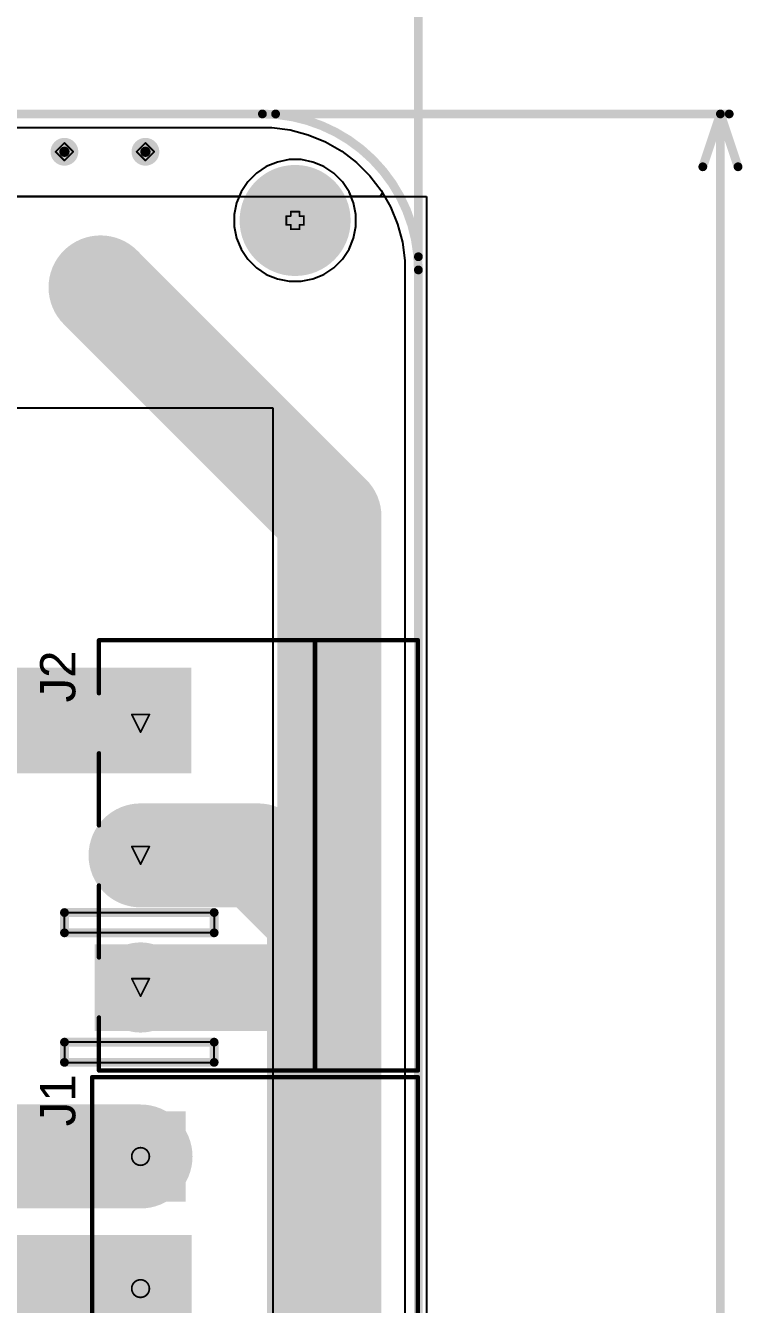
# Model space of a CAD drawing. Header units: inches. Extents: x -4 to 338, y -3 to 155.
# Drawn here: x 58.9 to 79.58, y 64.24 to 101.13 of the extents above; entities that cross this region are included whole.
import ezdxf

# ---------------------------------------------------------------- set-up
doc = ezdxf.new("R2010")
doc.units = ezdxf.units.IN
for name, color, linetype in [('Board Outline', 216, 'Continuous'), ('Bottom Layer', 5, 'Continuous'), ('Bottom Solder', 6, 'Continuous'), ('Dimensions', 6, 'Continuous'), ('Drill Drawing', 1, 'Continuous'), ('Multi-Layer', 9, 'Continuous'), ('Pad Holes', 156, 'Continuous'), ('Top Layer', 1, 'Continuous'), ('Top Overlay', 2, 'Continuous'), ('Top Solder', 216, 'Continuous'), ('Via Holes', 16, 'Continuous')]:
    doc.layers.add(name, color=color, linetype=linetype)
doc.styles.add('Arial', font='', dxfattribs={"height": 0.2})
doc.styles.get('Arial').set_extended_font_data('Arial')

# ---------------------------------------------------------------- blocks, each defined once
blk = doc.blocks.new('DB2ERC_3_81_3P_GN_24')
at = {"layer": 'Bottom Layer'}
h = blk.add_hatch(color=5, dxfattribs=at)
edge = h.paths.add_edge_path()
edge.add_arc((-3.81, 0), 1.2499975, 0, 360)
h = blk.add_hatch(color=5, dxfattribs=at)
edge = h.paths.add_edge_path()
edge.add_arc((0, 0), 1.2499975, 0, 360)
h = blk.add_hatch(color=5, dxfattribs=at)
edge = h.paths.add_edge_path()
edge.add_arc((3.81, 0), 1.2499975, 0, 360)
at = {"layer": 'Bottom Solder'}
h = blk.add_hatch(color=6, dxfattribs=at)
edge = h.paths.add_edge_path()
edge.add_arc((-3.81, 0), 1.3007975, 0, 360)
h = blk.add_hatch(color=6, dxfattribs=at)
edge = h.paths.add_edge_path()
edge.add_arc((0, 0), 1.3007975, 0, 360)
h = blk.add_hatch(color=6, dxfattribs=at)
edge = h.paths.add_edge_path()
edge.add_arc((3.81, 0), 1.3007975, 0, 360)
at = {"layer": 'Multi-Layer'}
h = blk.add_hatch(color=9, dxfattribs=at)
edge = h.paths.add_edge_path()
edge.add_arc((-3.81, 0), 1.2499975, 0, 360)
h = blk.add_hatch(color=9, dxfattribs=at)
edge = h.paths.add_edge_path()
edge.add_arc((0, 0), 1.2499975, 0, 360)
h = blk.add_hatch(color=9, dxfattribs=at)
edge = h.paths.add_edge_path()
edge.add_arc((3.81, 0), 1.2499975, 0, 360)
at = {"layer": 'Pad Holes'}
h = blk.add_hatch(color=7, dxfattribs=at)
edge = h.paths.add_edge_path()
edge.add_arc((-3.81, 0), 0.7500111999999999, 0, 360)
h = blk.add_hatch(color=7, dxfattribs=at)
edge = h.paths.add_edge_path()
edge.add_arc((0, 0), 0.7500111999999999, 0, 360)
h = blk.add_hatch(color=7, dxfattribs=at)
edge = h.paths.add_edge_path()
edge.add_arc((3.81, 0), 0.7500111999999999, 0, 360)
at = {"layer": 'Top Layer'}
h = blk.add_hatch(color=1, dxfattribs=at)
edge = h.paths.add_edge_path()
edge.add_arc((-3.81, 0), 1.2499975, 0, 360)
h = blk.add_hatch(color=1, dxfattribs=at)
edge = h.paths.add_edge_path()
edge.add_arc((0, 0), 1.2499975, 0, 360)
h = blk.add_hatch(color=1, dxfattribs=at)
edge = h.paths.add_edge_path()
edge.add_arc((3.81, 0), 1.2499975, 0, 360)
at = {"layer": 'Top Solder'}
h = blk.add_hatch(color=216, dxfattribs=at)
edge = h.paths.add_edge_path()
edge.add_arc((-3.81, 0), 1.3007975, 0, 360)
h = blk.add_hatch(color=216, dxfattribs=at)
edge = h.paths.add_edge_path()
edge.add_arc((0, 0), 1.3007975, 0, 360)
h = blk.add_hatch(color=216, dxfattribs=at)
edge = h.paths.add_edge_path()
edge.add_arc((3.81, 0), 1.3007975, 0, 360)
at = {"layer": 'Top Overlay', "const_width": 0.127}
for points in [[(-6.2050168, 1.1999976), (-4.676393999999999, 1.1999976)], [(-6.2050168, 1.1999976), (-6.2050168, -8.0000094)], [(-2.943606, 1.1999976), (-0.866394, 1.1999976)], [(0.866394, 1.1999976), (2.943606, 1.1999976)], [(4.6763686, 1.1999976), (6.2049914, 1.1999976)], [(6.2050168, 1.1999976), (6.2049914, -8.0000094)], [(-6.2050168, -5.0318162), (6.2049914, -5.0318162)], [(-6.2050168, -8.0000094), (6.2049914, -8.0000094)]]:
    blk.add_lwpolyline(points, dxfattribs=at)
at = {"layer": 'Top Overlay', "const_width": 0.0635}
for points in [[(-6.2367668, 1.1999976, 1), (-6.173266799999999, 1.1999976, 1)], [(-6.2367668, 1.1999976, 1), (-6.173266799999999, 1.1999976, 1)], [(-4.708144, 1.1999976, 1), (-4.644644, 1.1999976, 1)], [(-2.975356, 1.1999976, 1), (-2.911856, 1.1999976, 1)], [(-0.898144, 1.1999976, 1), (-0.8346439999999999, 1.1999976, 1)], [(0.8346439999999999, 1.1999976, 1), (0.898144, 1.1999976, 1)], [(2.911856, 1.1999976, 1), (2.975356, 1.1999976, 1)], [(4.644618599999999, 1.1999976, 1), (4.7081186, 1.1999976, 1)], [(6.1732414, 1.1999976, 1), (6.2367414, 1.1999976, 1)], [(6.173266799999999, 1.1999976, 1), (6.2367668, 1.1999976, 1)], [(-6.2367668, -5.0318162, 1), (-6.173266799999999, -5.0318162, 1)], [(6.1732414, -5.0318162, 1), (6.2367414, -5.0318162, 1)], [(-6.2367668, -8.0000094, 1), (-6.173266799999999, -8.0000094, 1)], [(-6.2367668, -8.0000094, 1), (-6.173266799999999, -8.0000094, 1)], [(6.1732414, -8.0000094, 1), (6.2367414, -8.0000094, 1)], [(6.1732414, -8.0000094, 1), (6.2367414, -8.0000094, 1)]]:
    blk.add_lwpolyline(points, format="xyb", close=True, dxfattribs=at)
blk = doc.blocks.new('DB2ERC_3_81_12P_GN_25')
at = {"layer": 'Bottom Layer'}
h = blk.add_hatch(color=5, dxfattribs=at)
edge = h.paths.add_edge_path()
edge.add_arc((17.145, 0), 1.2499975, 0, 360)
blk.add_hatch(color=5, dxfattribs=at).paths.add_polyline_path([(22.2049975, -1.2499975), (19.7050025, -1.2499975), (19.7050025, 1.2499975), (22.2049975, 1.2499975)])
at = {"layer": 'Bottom Solder'}
h = blk.add_hatch(color=6, dxfattribs=at)
edge = h.paths.add_edge_path()
edge.add_arc((17.145, 0), 1.3007975, 0, 360)
blk.add_hatch(color=6, dxfattribs=at).paths.add_polyline_path([(22.2557975, -1.3007975), (19.6542025, -1.3007975), (19.6542025, 1.3007975), (22.2557975, 1.3007975)])
at = {"layer": 'Multi-Layer'}
h = blk.add_hatch(color=9, dxfattribs=at)
edge = h.paths.add_edge_path()
edge.add_arc((17.145, 0), 1.2499975, 0, 360)
blk.add_hatch(color=9, dxfattribs=at).paths.add_polyline_path([(22.2049975, -1.2499975), (19.7050025, -1.2499975), (19.7050025, 1.2499975), (22.2049975, 1.2499975)])
at = {"layer": 'Pad Holes'}
h = blk.add_hatch(color=7, dxfattribs=at)
edge = h.paths.add_edge_path()
edge.add_arc((17.145, 0), 0.7999984, 0, 360)
h = blk.add_hatch(color=7, dxfattribs=at)
edge = h.paths.add_edge_path()
edge.add_arc((20.955, 0), 0.7999984, 0, 360)
at = {"layer": 'Top Layer'}
h = blk.add_hatch(color=1, dxfattribs=at)
edge = h.paths.add_edge_path()
edge.add_arc((17.145, 0), 1.2499975, 0, 360)
blk.add_hatch(color=1, dxfattribs=at).paths.add_polyline_path([(22.2049975, -1.2499975), (19.7050025, -1.2499975), (19.7050025, 1.2499975), (22.2049975, 1.2499975)])
at = {"layer": 'Top Solder'}
h = blk.add_hatch(color=216, dxfattribs=at)
edge = h.paths.add_edge_path()
edge.add_arc((17.145, 0), 1.3007975, 0, 360)
blk.add_hatch(color=216, dxfattribs=at).paths.add_polyline_path([(22.2557975, -1.3007975), (19.6542025, -1.3007975), (19.6542025, 1.3007975), (22.2557975, 1.3007975)])
at = {"layer": 'Top Overlay', "const_width": 0.127}
for points in [[(-23.241, 1.397), (23.241, 1.397)], [(23.241, 1.397), (23.241, -8.001)], [(-23.241, -8.001), (23.241, -8.001)]]:
    blk.add_lwpolyline(points, dxfattribs=at)
at = {"layer": 'Top Overlay', "const_width": 0.0635}
for points in [[(23.20925, 1.397, 1), (23.27275, 1.397, 1)], [(23.20925, 1.397, 1), (23.27275, 1.397, 1)], [(23.20925, -8.001, 1), (23.27275, -8.001, 1)], [(23.20925, -8.001, 1), (23.27275, -8.001, 1)]]:
    blk.add_lwpolyline(points, format="xyb", close=True, dxfattribs=at)

msp = doc.modelspace()

# ---------------------------------------------------------------- hatches: boundary and pattern name
at = {"layer": 'Bottom Layer'}
h = msp.add_hatch(color=5, dxfattribs=at)
edge = h.paths.add_edge_path()
edge.add_arc((60.0202, 97.48519999999999), 0.2999994, 0, 360)
h = msp.add_hatch(color=5, dxfattribs=at)
edge = h.paths.add_edge_path()
edge.add_arc((62.357, 97.48519999999999), 0.2999994, 0, 360)
h = msp.add_hatch(color=5, dxfattribs=at)
edge = h.paths.add_edge_path()
edge.add_arc((66.675, 95.50399999999999), 1.499997, 0, 360)
msp.add_hatch(color=5, dxfattribs=at).paths.add_polyline_path([(60.89071134, 72.12523548), (69.16419746, 72.12523548), (69.16419746, 74.62152716), (60.89071134, 74.62152716)])
at = {"layer": 'Bottom Solder'}
h = msp.add_hatch(color=6, dxfattribs=at)
edge = h.paths.add_edge_path()
edge.add_arc((60.0202, 97.48519999999999), 0.4015993999999999, 0, 360)
h = msp.add_hatch(color=6, dxfattribs=at)
edge = h.paths.add_edge_path()
edge.add_arc((62.357, 97.48519999999999), 0.4015993999999999, 0, 360)
h = msp.add_hatch(color=6, dxfattribs=at)
edge = h.paths.add_edge_path()
edge.add_arc((66.675, 95.50399999999999), 1.601597, 0, 360)
at = {"layer": 'Multi-Layer'}
h = msp.add_hatch(color=9, dxfattribs=at)
edge = h.paths.add_edge_path()
edge.add_arc((66.675, 95.50399999999999), 1.499997, 0, 360)
at = {"layer": 'Pad Holes'}
h = msp.add_hatch(color=7, dxfattribs=at)
edge = h.paths.add_edge_path()
edge.add_arc((66.675, 95.50399999999999), 1.499997, 0, 360)
at = {"layer": 'Top Layer'}
h = msp.add_hatch(color=1, dxfattribs=at)
edge = h.paths.add_edge_path()
edge.add_arc((60.0202, 97.48519999999999), 0.2999994, 0, 360)
h = msp.add_hatch(color=1, dxfattribs=at)
edge = h.paths.add_edge_path()
edge.add_arc((62.357, 97.48519999999999), 0.2999994, 0, 360)
h = msp.add_hatch(color=1, dxfattribs=at)
edge = h.paths.add_edge_path()
edge.add_arc((66.675, 95.50399999999999), 1.499997, 0, 360)
for points in [[(63.67780507999999, 82.60079999999999), (49.96180508, 82.60079999999999), (49.96180508, 79.5528), (63.67780507999999, 79.5528)], [(43.83113662, 63.19340675999999), (63.69228561999999, 63.19340675999999), (63.69228561999999, 66.24140676), (43.83113662, 66.24140676)]]:
    msp.add_hatch(color=1, dxfattribs=at).paths.add_polyline_path(points)
at = {"layer": 'Top Solder'}
h = msp.add_hatch(color=216, dxfattribs=at)
edge = h.paths.add_edge_path()
edge.add_arc((60.0202, 97.48519999999999), 0.4015993999999999, 0, 360)
h = msp.add_hatch(color=216, dxfattribs=at)
edge = h.paths.add_edge_path()
edge.add_arc((62.357, 97.48519999999999), 0.4015993999999999, 0, 360)
h = msp.add_hatch(color=216, dxfattribs=at)
edge = h.paths.add_edge_path()
edge.add_arc((66.675, 95.50399999999999), 1.601597, 0, 360)
at = {"layer": 'Via Holes'}
h = msp.add_hatch(color=7, dxfattribs=at)
edge = h.paths.add_edge_path()
edge.add_arc((60.0202, 97.48519999999999), 0.1499997, 0, 360)
h = msp.add_hatch(color=7, dxfattribs=at)
edge = h.paths.add_edge_path()
edge.add_arc((62.357, 97.48519999999999), 0.1499997, 0, 360)

# ---------------------------------------------------------------- linework, layer by layer
at = {"layer": 'Board Outline', "const_width": 0.254}
for points in [[(0.91915996, 98.57684119999999), (65.73099376, 98.57684119999999)], [(70.23100762, 94.07739884), (70.23101270000001, 1.32499354)], [(60.0211906, 75.54135768), (64.3391906, 75.54135768)], [(60.0211906, 74.95715768), (60.0211906, 75.54135768)], [(64.3391906, 74.95715768), (64.3391906, 75.54135768)], [(60.0211906, 74.95715768), (64.3391906, 74.95715768)], [(60.0211906, 71.80397119999999), (64.3391906, 71.80397119999999)], [(60.0211906, 71.2197712), (60.0211906, 71.80397119999999)], [(64.3391906, 71.2197712), (64.3391906, 71.80397119999999)], [(60.0211906, 71.2197712), (64.3391906, 71.2197712)]]:
    msp.add_lwpolyline(points, dxfattribs=at)
at = {"layer": 'Board Outline', "const_width": 0.127}
for points in [[(65.66749375999999, 98.57684119999999, 1), (65.79449376, 98.57684119999999, 1)], [(65.66749375999999, 98.57684119999999, 1), (65.79449376, 98.57684119999999, 1)], [(70.16749492, 94.07739884, 1), (70.29449491999999, 94.07739884, 1)], [(70.16750762, 94.07739884, 1), (70.29450761999999, 94.07739884, 1)], [(59.9576906, 75.54135768, 1), (60.08469059999999, 75.54135768, 1)], [(59.9576906, 75.54135768, 1), (60.08469059999999, 75.54135768, 1)], [(64.2756906, 75.54135768, 1), (64.4026906, 75.54135768, 1)], [(64.2756906, 75.54135768, 1), (64.4026906, 75.54135768, 1)], [(59.9576906, 74.95715768, 1), (60.08469059999999, 74.95715768, 1)], [(59.9576906, 74.95715768, 1), (60.08469059999999, 74.95715768, 1)], [(64.2756906, 74.95715768, 1), (64.4026906, 74.95715768, 1)], [(64.2756906, 74.95715768, 1), (64.4026906, 74.95715768, 1)], [(59.9576906, 71.80397119999999, 1), (60.08469059999999, 71.80397119999999, 1)], [(59.9576906, 71.80397119999999, 1), (60.08469059999999, 71.80397119999999, 1)], [(64.2756906, 71.80397119999999, 1), (64.4026906, 71.80397119999999, 1)], [(64.2756906, 71.80397119999999, 1), (64.4026906, 71.80397119999999, 1)], [(59.9576906, 71.2197712, 1), (60.08469059999999, 71.2197712, 1)], [(59.9576906, 71.2197712, 1), (60.08469059999999, 71.2197712, 1)], [(64.2756906, 71.2197712, 1), (64.4026906, 71.2197712, 1)], [(64.2756906, 71.2197712, 1), (64.4026906, 71.2197712, 1)]]:
    msp.add_lwpolyline(points, format="xyb", close=True, dxfattribs=at)
at = {"layer": 'Board Outline', "const_width": 0.254}
msp.add_lwpolyline([(65.73099376, 98.57684119999999, -0.4142135623730951), (70.23099492, 94.07739884)], format="xyb", dxfattribs=at)
at = {"layer": 'Bottom Layer'}
for p, q in [((0.91915996, 98.18838883999999), (65.73099121999999, 98.18838376)), ((65.73099121999999, 98.18838376), (65.73100391999999, 98.18838629999999)), ((65.73100391999999, 98.18838629999999), (65.73101915999999, 98.18838376)), ((65.73101915999999, 98.18838376), (66.00048014, 98.18840153999999)), ((66.00048014, 98.18840153999999), (66.53481993999999, 98.11808925999999)), ((66.53481993999999, 98.11808925999999), (67.05538277999999, 97.97863817999999)), ((67.05538277999999, 97.97863817999999), (67.55330151999999, 97.77243082)), ((67.55330151999999, 97.77243082), (68.02004176, 97.50300031999998)), ((68.02004176, 97.50300031999998), (68.44764568000001, 97.17493137999999)), ((65.84417108, 97.05837077999999), (65.55689199999999, 96.8664179)), ((66.16337796, 97.19059048), (65.84417108, 97.05837077999999)), ((66.50224698, 97.25799699999999), (66.16337796, 97.19059048)), ((66.84775301999998, 97.25799699999999), (66.50224698, 97.25799699999999)), ((67.18662203999999, 97.19059048), (66.84775301999998, 97.25799699999999)), ((67.50582892, 97.05837077999999), (67.18662203999999, 97.19059048)), ((67.793108, 96.8664179), (67.50582892, 97.05837077999999)), ((68.44764568000001, 97.17493137999999), (68.82875489999999, 96.79386788)), ((65.55689199999999, 96.8664179), (65.3125821, 96.622108)), ((68.0374179, 96.622108), (67.793108, 96.8664179)), ((68.82875489999999, 96.79386788), (69.15685939999999, 96.36632746)), ((65.12062922, 96.33482891999999), (64.98840951999999, 96.01562204)), ((65.3125821, 96.622108), (65.12062922, 96.33482891999999)), ((68.22937078, 96.33482891999999), (68.0374179, 96.622108)), ((68.36159048, 96.01562204), (68.22937078, 96.33482891999999)), ((69.15685939999999, 96.36632746), (69.42635847999999, 95.89960754)), ((64.98840951999999, 96.01562204), (64.921003, 95.67675301999999)), ((68.428997, 95.67675301999999), (68.36159048, 96.01562204)), ((64.921003, 95.67675301999999), (64.921003, 95.33124697999999)), ((68.428997, 95.33124697999999), (68.428997, 95.67675301999999)), ((69.42635847999999, 95.89960754), (69.63262426, 95.4017269)), ((64.921003, 95.33124697999999), (64.98840951999999, 94.99237796)), ((68.36159048, 94.99237796), (68.428997, 95.33124697999999)), ((69.63262426, 95.4017269), (69.77214645999999, 94.8811539)), ((64.98840951999999, 94.99237796), (65.12062922, 94.67317108)), ((68.22937078, 94.67317108), (68.36159048, 94.99237796)), ((69.77214645999999, 94.8811539), (69.84252224, 94.3468268)), ((65.12062922, 94.67317108), (65.3125821, 94.385892)), ((68.0374179, 94.385892), (68.22937078, 94.67317108)), ((65.3125821, 94.385892), (65.55689199999999, 94.1415821)), ((65.55689199999999, 94.1415821), (65.84417108, 93.94962921999999)), ((67.50582892, 93.94962921999999), (67.793108, 94.1415821)), ((67.793108, 94.1415821), (68.0374179, 94.385892)), ((69.84252224, 94.3468268), (69.84254256, 94.07736836)), ((69.84254256, 94.07736836), (69.84255526, 1.32501386)), ((65.84417108, 93.94962921999999), (66.16337796, 93.81740952)), ((66.16337796, 93.81740952), (66.50224698, 93.75000299999999)), ((66.50224698, 93.75000299999999), (66.84775301999998, 93.75000299999999)), ((66.84775301999998, 93.75000299999999), (67.18662203999999, 93.81740952)), ((67.18662203999999, 93.81740952), (67.50582892, 93.94962921999999)), ((66.03689612, 90.0938), (41.80839999999999, 90.0938)), ((66.03689612, 90.0938), (52.9082, 90.0938)), ((66.03689612, 6.6548), (66.03689612, 90.0938)), ((66.03689612, 6.6548), (66.03689612, 90.0938))]:
    msp.add_line(p, q, dxfattribs=at)
at = {"layer": 'Bottom Layer', "const_width": 2.99999908}
for points in [[(61.06159999999999, 93.5736), (67.6656, 86.9696)], [(67.6656, 73.38056443999999), (67.6656, 86.9696)], [(67.66559745999999, 73.38056443999999), (67.6656, 73.3805619)], [(67.6656, 43.75474611999999), (67.6656, 73.38056443999999)], [(53.74460676, 68.50559324), (62.21551437999999, 68.50559324)]]:
    msp.add_lwpolyline(points, dxfattribs=at)
at = {"layer": 'Bottom Layer', "const_width": 1.49999954}
for points in [[(60.31160149999999, 93.5736, 1), (61.8115985, 93.5736, 1)], [(66.91560150000001, 86.9696, 1), (68.4155985, 86.9696, 1)], [(66.91560150000001, 86.9696, 1), (68.4155985, 86.9696, 1)], [(66.91559896, 73.38056443999999, 1), (68.41559595999999, 73.38056443999999, 1)], [(66.91560150000001, 73.38056443999999, 1), (68.4155985, 73.38056443999999, 1)], [(66.91560150000001, 73.38056443999999, 1), (68.4155985, 73.38056443999999, 1)], [(66.91560150000001, 73.3805619, 1), (68.4155985, 73.3805619, 1)], [(61.46551588, 68.50559324, 1), (62.96551288, 68.50559324, 1)]]:
    msp.add_lwpolyline(points, format="xyb", close=True, dxfattribs=at)
at = {"layer": 'Dimensions', "const_width": 0.254}
for points in [[(70.23100762, 94.45839884), (70.23100762, 107.696)], [(66.11199375999999, 98.57684119999999), (79.1972, 98.57684119999999)], [(78.4352, 97.0528412), (78.9432, 98.57684119999999)], [(78.9432, 98.57684119999999), (79.4512, 97.0528412)], [(78.9432, 53.1604347), (78.9432, 98.57684119999999)]]:
    msp.add_lwpolyline(points, dxfattribs=at)
at = {"layer": 'Dimensions', "const_width": 0.127}
for points in [[(66.04849376, 98.57684119999999, 1), (66.17549376, 98.57684119999999, 1)], [(78.8797, 98.57684119999999, 1), (79.0067, 98.57684119999999, 1)], [(78.8797, 98.57684119999999, 1), (79.0067, 98.57684119999999, 1)], [(78.8797, 98.57684119999999, 1), (79.0067, 98.57684119999999, 1)], [(79.13369999999999, 98.57684119999999, 1), (79.26069999999999, 98.57684119999999, 1)], [(78.3717, 97.0528412, 1), (78.4987, 97.0528412, 1)], [(79.3877, 97.0528412, 1), (79.51469999999999, 97.0528412, 1)], [(70.16750762, 94.45839884, 1), (70.29450761999999, 94.45839884, 1)]]:
    msp.add_lwpolyline(points, format="xyb", close=True, dxfattribs=at)
at = {"layer": 'Drill Drawing', "const_width": 0.0508}
for points in [[(59.7662, 97.48519999999999), (60.0202, 97.7392)], [(60.0202, 97.7392), (60.2742, 97.48519999999999)], [(62.10299999999999, 97.48519999999999), (62.357, 97.7392)], [(62.357, 97.7392), (62.61099999999999, 97.48519999999999)], [(59.7662, 97.48519999999999), (60.0202, 97.23119999999999)], [(60.0202, 97.23119999999999), (60.2742, 97.48519999999999)], [(62.10299999999999, 97.48519999999999), (62.357, 97.23119999999999)], [(62.357, 97.23119999999999), (62.61099999999999, 97.48519999999999)], [(66.421, 95.377), (66.421, 95.631)], [(66.421, 95.631), (66.548, 95.631)], [(66.548, 95.631), (66.548, 95.758)], [(66.548, 95.758), (66.80199999999999, 95.758)], [(66.80199999999999, 95.631), (66.80199999999999, 95.758)], [(66.80199999999999, 95.631), (66.92899999999999, 95.631)], [(66.92899999999999, 95.377), (66.92899999999999, 95.631)], [(66.421, 95.377), (66.548, 95.377)], [(66.548, 95.25), (66.548, 95.377)], [(66.548, 95.25), (66.80199999999999, 95.25)], [(66.80199999999999, 95.377), (66.92899999999999, 95.377)], [(66.80199999999999, 95.25), (66.80199999999999, 95.377)], [(61.96250497999999, 81.25456444), (62.47050497999999, 81.25456444)], [(61.96250497999999, 81.25456444), (62.21650498, 80.74656443999999)], [(62.21650498, 80.74656443999999), (62.47050497999999, 81.25456444)], [(61.96250497999999, 77.44456444), (62.47050497999999, 77.44456444)], [(61.96250497999999, 77.44456444), (62.21650498, 76.93656444)], [(62.21650498, 76.93656444), (62.47050497999999, 77.44456444)], [(61.96250497999999, 73.63456443999999), (62.47050497999999, 73.63456443999999)], [(61.96250497999999, 73.63456443999999), (62.21650498, 73.12656444)], [(62.21650498, 73.12656444), (62.47050497999999, 73.63456443999999)]]:
    msp.add_lwpolyline(points, dxfattribs=at)
at = {"layer": 'Drill Drawing'}
for points, const_width in [([(60.00749999999999, 97.7392, 1), (60.0329, 97.7392, 1)], 0.0254), ([(60.00749999999999, 97.7392, 1), (60.0329, 97.7392, 1)], 0.0254), ([(62.3443, 97.7392, 1), (62.36969999999999, 97.7392, 1)], 0.0254), ([(62.3443, 97.7392, 1), (62.36969999999999, 97.7392, 1)], 0.0254), ([(59.7535, 97.48519999999999, 1), (59.77889999999999, 97.48519999999999, 1)], 0.0254), ([(59.7535, 97.48519999999999, 1), (59.77889999999999, 97.48519999999999, 1)], 0.0254), ([(60.2615, 97.48519999999999, 1), (60.2869, 97.48519999999999, 1)], 0.0254), ([(60.2615, 97.48519999999999, 1), (60.2869, 97.48519999999999, 1)], 0.0254), ([(62.0903, 97.48519999999999, 1), (62.1157, 97.48519999999999, 1)], 0.0254), ([(62.0903, 97.48519999999999, 1), (62.1157, 97.48519999999999, 1)], 0.0254), ([(62.5983, 97.48519999999999, 1), (62.6237, 97.48519999999999, 1)], 0.0254), ([(62.5983, 97.48519999999999, 1), (62.6237, 97.48519999999999, 1)], 0.0254), ([(60.00749999999999, 97.23119999999999, 1), (60.0329, 97.23119999999999, 1)], 0.0254), ([(60.00749999999999, 97.23119999999999, 1), (60.0329, 97.23119999999999, 1)], 0.0254), ([(62.3443, 97.23119999999999, 1), (62.36969999999999, 97.23119999999999, 1)], 0.0254), ([(62.3443, 97.23119999999999, 1), (62.36969999999999, 97.23119999999999, 1)], 0.0254), ([(66.4083, 95.631, 1), (66.4337, 95.631, 1)], 0.0254), ([(66.4083, 95.631, 1), (66.4337, 95.631, 1)], 0.0254), ([(66.53529999999999, 95.758, 1), (66.5607, 95.758, 1)], 0.0254), ([(66.53529999999999, 95.758, 1), (66.5607, 95.758, 1)], 0.0254), ([(66.53529999999999, 95.631, 1), (66.5607, 95.631, 1)], 0.0254), ([(66.53529999999999, 95.631, 1), (66.5607, 95.631, 1)], 0.0254), ([(66.7893, 95.758, 1), (66.8147, 95.758, 1)], 0.0254), ([(66.7893, 95.758, 1), (66.8147, 95.758, 1)], 0.0254), ([(66.7893, 95.631, 1), (66.8147, 95.631, 1)], 0.0254), ([(66.7893, 95.631, 1), (66.8147, 95.631, 1)], 0.0254), ([(66.91629999999999, 95.631, 1), (66.9417, 95.631, 1)], 0.0254), ([(66.91629999999999, 95.631, 1), (66.9417, 95.631, 1)], 0.0254), ([(66.4083, 95.377, 1), (66.4337, 95.377, 1)], 0.0254), ([(66.4083, 95.377, 1), (66.4337, 95.377, 1)], 0.0254), ([(66.53529999999999, 95.377, 1), (66.5607, 95.377, 1)], 0.0254), ([(66.53529999999999, 95.377, 1), (66.5607, 95.377, 1)], 0.0254), ([(66.53529999999999, 95.25, 1), (66.5607, 95.25, 1)], 0.0254), ([(66.53529999999999, 95.25, 1), (66.5607, 95.25, 1)], 0.0254), ([(66.7893, 95.377, 1), (66.8147, 95.377, 1)], 0.0254), ([(66.7893, 95.377, 1), (66.8147, 95.377, 1)], 0.0254), ([(66.7893, 95.25, 1), (66.8147, 95.25, 1)], 0.0254), ([(66.7893, 95.25, 1), (66.8147, 95.25, 1)], 0.0254), ([(66.91629999999999, 95.377, 1), (66.9417, 95.377, 1)], 0.0254), ([(66.91629999999999, 95.377, 1), (66.9417, 95.377, 1)], 0.0254), ([(61.94980498, 81.25456444, 1), (61.97520498, 81.25456444, 1)], 0.0254), ([(61.94980498, 81.25456444, 1), (61.97520498, 81.25456444, 1)], 0.0254), ([(62.45780497999999, 81.25456444, 1), (62.48320498, 81.25456444, 1)], 0.0254), ([(62.45780497999999, 81.25456444, 1), (62.48320498, 81.25456444, 1)], 0.0254), ([(62.20380497999999, 80.74656443999999, 1), (62.22920497999999, 80.74656443999999, 1)], 0.0254), ([(62.20380497999999, 80.74656443999999, 1), (62.22920497999999, 80.74656443999999, 1)], 0.0254), ([(61.94980498, 77.44456444, 1), (61.97520498, 77.44456444, 1)], 0.0254), ([(61.94980498, 77.44456444, 1), (61.97520498, 77.44456444, 1)], 0.0254), ([(62.45780497999999, 77.44456444, 1), (62.48320498, 77.44456444, 1)], 0.0254), ([(62.45780497999999, 77.44456444, 1), (62.48320498, 77.44456444, 1)], 0.0254), ([(62.20380497999999, 76.93656444, 1), (62.22920497999999, 76.93656444, 1)], 0.0254), ([(62.20380497999999, 76.93656444, 1), (62.22920497999999, 76.93656444, 1)], 0.0254), ([(61.94980498, 73.63456443999999, 1), (61.97520498, 73.63456443999999, 1)], 0.0254), ([(61.94980498, 73.63456443999999, 1), (61.97520498, 73.63456443999999, 1)], 0.0254), ([(62.45780497999999, 73.63456443999999, 1), (62.48320498, 73.63456443999999, 1)], 0.0254), ([(62.45780497999999, 73.63456443999999, 1), (62.48320498, 73.63456443999999, 1)], 0.0254), ([(62.20380497999999, 73.12656444, 1), (62.22920497999999, 73.12656444, 1)], 0.0254), ([(62.20380497999999, 73.12656444, 1), (62.22920497999999, 73.12656444, 1)], 0.0254), ([(62.46951437999999, 68.50559324, 1), (61.96151437999999, 68.50559324, 1)], 0.0508), ([(61.94881438, 68.50559324, 1), (61.97421438, 68.50559324, 1)], 0.0254), ([(62.45681438, 68.50559324, 1), (62.48221437999999, 68.50559324, 1)], 0.0254), ([(62.46951437999999, 64.69559324, 1), (61.96151437999999, 64.69559324, 1)], 0.0508), ([(61.94881438, 64.69559324, 1), (61.97421438, 64.69559324, 1)], 0.0254), ([(62.45681438, 64.69559324, 1), (62.48221437999999, 64.69559324, 1)], 0.0254)]:
    msp.add_lwpolyline(points, format="xyb", close=True, dxfattribs=dict(at, const_width=const_width))
at = {"layer": 'Multi-Layer'}
for p, q in [((60.0211906, 74.95715768), (60.0211906, 75.54135768)), ((60.0211906, 75.54135768), (64.3391906, 75.54135768)), ((64.3391906, 75.54135768), (64.3391906, 74.95715768)), ((64.3391906, 74.95715768), (60.0211906, 74.95715768)), ((60.0211906, 71.80397119999999), (60.0211906, 71.2197712)), ((64.3391906, 71.80397119999999), (60.0211906, 71.80397119999999)), ((64.3391906, 71.2197712), (64.3391906, 71.80397119999999)), ((60.0211906, 71.2197712), (64.3391906, 71.2197712))]:
    msp.add_line(p, q, dxfattribs=at)
at = {"layer": 'Top Layer'}
for p, q in [((0.91915996, 98.18838883999999), (65.73099121999999, 98.18838376)), ((65.73099121999999, 98.18838376), (65.73100391999999, 98.18838629999999)), ((65.73100391999999, 98.18838629999999), (65.73101915999999, 98.18838376)), ((65.73101915999999, 98.18838376), (66.00048014, 98.18840153999999)), ((66.00048014, 98.18840153999999), (66.53481993999999, 98.11808925999999)), ((66.53481993999999, 98.11808925999999), (67.05538277999999, 97.97863817999999)), ((67.05538277999999, 97.97863817999999), (67.55330151999999, 97.77243082)), ((67.55330151999999, 97.77243082), (68.02004176, 97.50300031999998)), ((68.02004176, 97.50300031999998), (68.44764568000001, 97.17493137999999)), ((65.84417108, 97.05837077999999), (65.55689199999999, 96.8664179)), ((66.16337796, 97.19059048), (65.84417108, 97.05837077999999)), ((66.50224698, 97.25799699999999), (66.16337796, 97.19059048)), ((66.84775301999998, 97.25799699999999), (66.50224698, 97.25799699999999)), ((67.18662203999999, 97.19059048), (66.84775301999998, 97.25799699999999)), ((67.50582892, 97.05837077999999), (67.18662203999999, 97.19059048)), ((67.793108, 96.8664179), (67.50582892, 97.05837077999999)), ((68.44764568000001, 97.17493137999999), (68.82875489999999, 96.79386788)), ((65.55689199999999, 96.8664179), (65.3125821, 96.622108)), ((68.0374179, 96.622108), (67.793108, 96.8664179)), ((68.82875489999999, 96.79386788), (69.15685939999999, 96.36632746)), ((65.12062922, 96.33482891999999), (65.0614523, 96.19196407999999)), ((65.3125821, 96.622108), (65.12062922, 96.33482891999999)), ((68.22937078, 96.33482891999999), (68.0374179, 96.622108)), ((68.2885477, 96.19196407999999), (68.22937078, 96.33482891999999)), ((69.1940323, 96.30195369999998), (69.13053484, 96.19196407999999)), ((69.15685939999999, 96.36632746), (69.1940323, 96.30195369999998)), ((26.18514448, 96.19196407999999), (70.4605906, 96.19196407999999)), ((65.0614523, 96.19196407999999), (42.56400427999999, 96.19196407999999)), ((69.13053484, 96.19196407999999), (68.2885477, 96.19196407999999)), ((70.4605906, 96.19196407999999), (70.4605906, -0.9420555199999999))]:
    msp.add_line(p, q, dxfattribs=at)
at = {"layer": 'Top Layer', "const_width": 2.99999908}
for points in [[(62.21650498, 77.19056444), (65.60344004, 77.19056444)], [(65.60344004, 77.19056444), (67.3608, 75.43320448)], [(67.3608, 36.11357014), (67.3608, 75.43320448)]]:
    msp.add_lwpolyline(points, dxfattribs=at)
at = {"layer": 'Top Layer', "const_width": 1.49999954}
for points in [[(61.46650647999999, 77.19056444, 1), (62.96650348, 77.19056444, 1)], [(64.85344153999999, 77.19056444, 1), (66.35343854, 77.19056444, 1)], [(64.85344153999999, 77.19056444, 1), (66.35343854, 77.19056444, 1)], [(66.61080150000001, 75.43320448, 1), (68.1107985, 75.43320448, 1)], [(66.61080150000001, 75.43320448, 1), (68.1107985, 75.43320448, 1)]]:
    msp.add_lwpolyline(points, format="xyb", close=True, dxfattribs=at)

# ---------------------------------------------------------------- block references
at = {"rotation": 90}
for name, p in [('DB2ERC_3_81_3P_GN_24', (62.21650498, 77.19056444)), ('DB2ERC_3_81_12P_GN_25', (62.21551437999999, 47.55059324))]:
    msp.add_blockref(name, p, dxfattribs=at)

# ---------------------------------------------------------------- texts
at = {"layer": 'Top Overlay', "style": 'Arial'}
for s, p in [('J2', (60.33574928, 81.60197294)), ('J1', (60.33574928, 69.37605124))]:
    msp.add_text(s, height=1.016, rotation=90, dxfattribs=at).set_placement(p)

doc.saveas('drawing.dxf')
